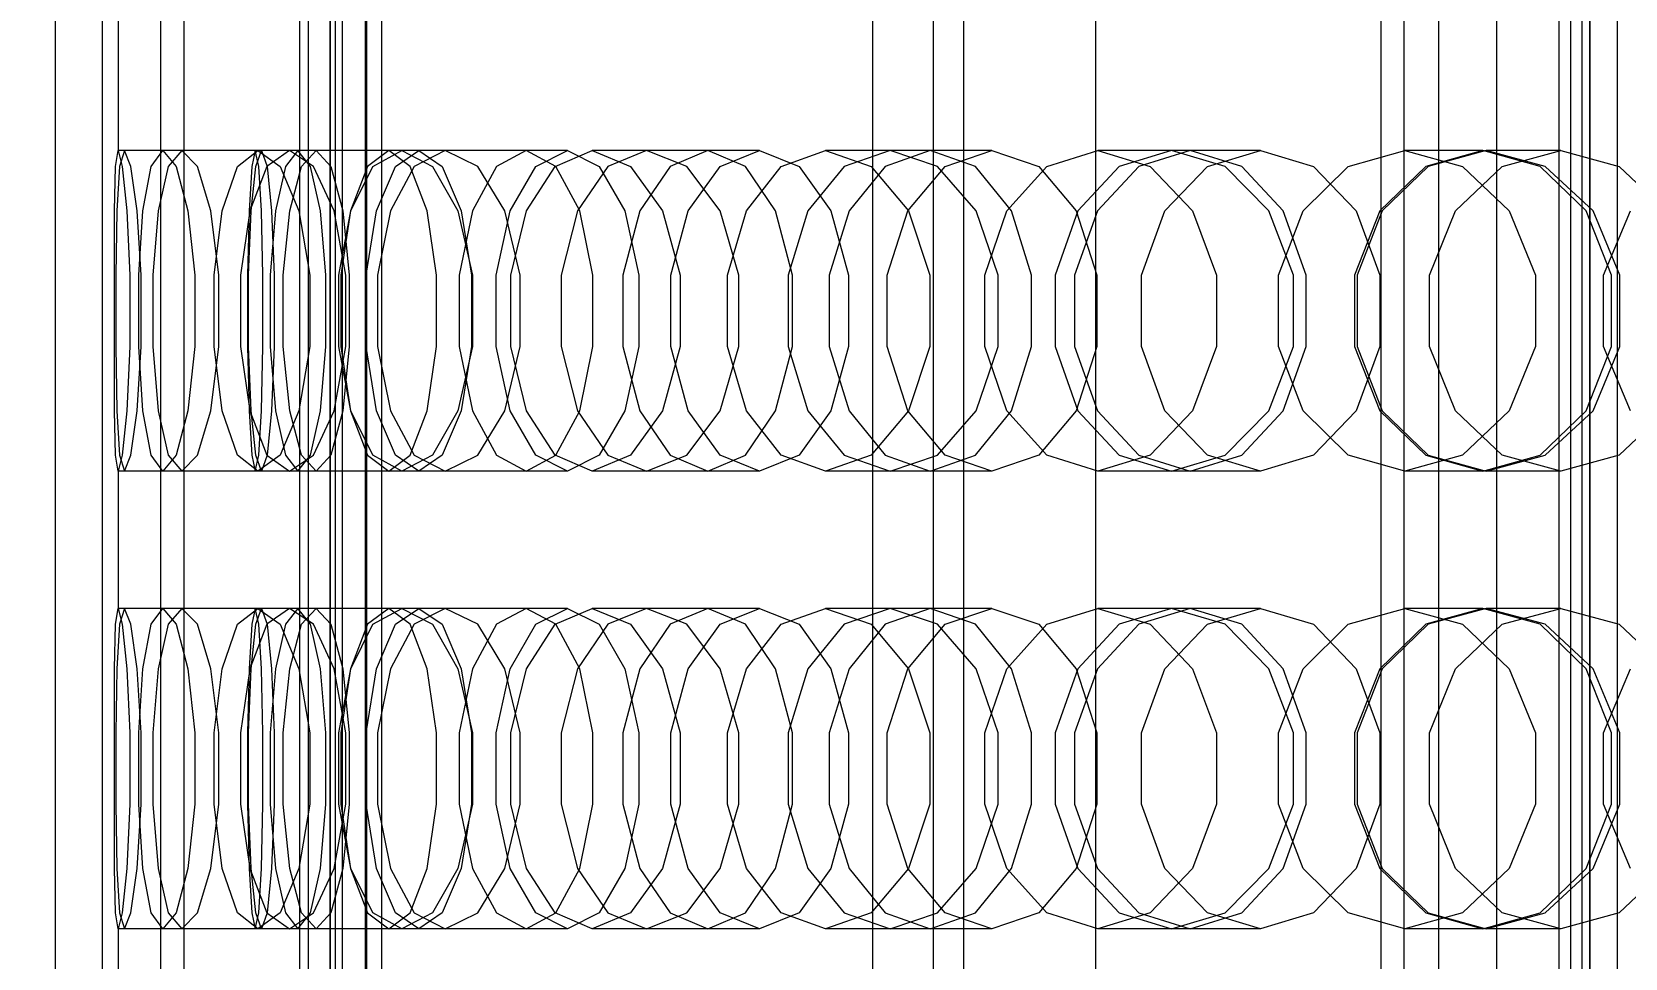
# Model space of a CAD drawing. Header units: millimetres. Extents: x -1970 to 34302, y -65268 to 6837.
# Drawn here: x 25725.1 to 25933.8, y -18034.8 to -17913.4 of the extents above; entities that cross this region are included whole.
import ezdxf

# ---------------------------------------------------------------- set-up
doc = ezdxf.new("R2010")
doc.units = ezdxf.units.MM
for name, color, linetype, lineweight in [('COTAS_P', 1, 'Continuous', 0), ('superior_briquetadora', 7, 'Continuous', 0), ('superior_C05', 7, 'Continuous', 0)]:
    doc.layers.add(name, color=color, linetype=linetype, lineweight=lineweight)
doc.dimstyles.new('R19_100', dxfattribs={"dimtxt": 250, "dimasz": 150, "dimexe": 150, "dimexo": 80, "dimgap": 100, "dimtad": 1, "dimtih": 1, "dimtoh": 1, "dimdsep": 46, "dimcen": 0.09, "dimadec": 0, "dimazin": 0, "dimtfac": 1, "dimtdec": 4, "dimtofl": 0, "dimtmove": 0, "dimatfit": 3, "dimfxl": 1, "dimtolj": 1, "dimtzin": 0, "dimarcsym": 0})

# ---------------------------------------------------------------- blocks, each defined once
blk = doc.blocks.new('*D23')
at = {"layer": 'COTAS_P', "color": 0, "lineweight": -2, "transparency": 16777216}
for p, q in [((25128.19, -17920), (25128.19, -16950)), ((27628.19, -17920), (27628.19, -16950)), ((25278.19, -17100), (27478.19, -17100))]:
    blk.add_line(p, q, dxfattribs=at)
at = {"layer": 'COTAS_P', "color": 0, "transparency": 16777216}
for points in [[(25278.19, -17075), (25278.19, -17125), (25128.19, -17100)], [(27478.19, -17075), (27478.19, -17125), (27628.19, -17100)]]:
    blk.add_solid(points, dxfattribs=at)
at = {"layer": 'Defpoints', "color": 0, "transparency": 16777216}
for p in [(27628.19, -17100), (25128.19, -18000), (27628.19, -18000)]:
    blk.add_point(p, dxfattribs=at)

msp = doc.modelspace()

# ---------------------------------------------------------------- linework, layer by layer
at = {"layer": 'superior_briquetadora'}
for p, q in [((25929.187, -18171), (25929.187, -17789)), ((25925.187, -18170), (25925.187, -17790)), ((25928.187, -18170), (25928.187, -17790)), ((25925.187, -18167), (25925.187, -17793)), ((25929.187, -17793), (25929.187, -18167)), ((25728.187, -17800), (25728.187, -18160)), ((25734.315, -17800), (25734.315, -18160)), ((25741.975, -17800), (25741.975, -18160)), ((25745.04, -17800), (25745.04, -18160)), ((25760.187, -17800), (25760.187, -18160)), ((25761.318, -17800), (25761.318, -18160)), ((25764.187, -18160), (25764.187, -17800)), ((25764.831, -17800), (25764.831, -18160)), ((25765.764, -17800), (25765.764, -18160)), ((25768.829, -18160), (25768.829, -17800)), ((25768.978, -18160), (25768.978, -17800)), ((25770.96, -18160), (25770.96, -17800)), ((25835.29, -18160), (25835.29, -17800)), ((25843.187, -17800), (25843.187, -18160)), ((25847.187, -18160), (25847.187, -17800)), ((25864.466, -17800), (25864.466, -18160)), ((25901.808, -17800), (25901.808, -18160)), ((25904.872, -18160), (25904.872, -17800)), ((25909.371, -17800), (25909.371, -18160)), ((25917.032, -18160), (25917.032, -17800)), ((25925.181, -18160), (25925.181, -17800)), ((25926.674, -17800), (25926.674, -18160)), ((25932.802, -18160), (25932.802, -17800)), ((25736.409, -17911), (25736.409, -17929)), ((25736.068, -17931.08), (25736.409, -17929)), ((25754.387, -17929), (25736.409, -17929)), ((25736.409, -17929), (25736.962, -17931.08)), ((25737.249, -17929), (25736.609, -17931.08)), ((25755.188, -17929), (25737.249, -17929)), ((25738.099, -17931.08), (25737.249, -17929)), ((25740.746, -17931.08), (25742.273, -17929)), ((25759.982, -17929), (25742.273, -17929)), ((25742.273, -17929), (25744.008, -17931.08)), ((25744.777, -17929), (25742.957, -17931.08)), ((25762.371, -17929), (25744.777, -17929)), ((25746.804, -17931.08), (25744.777, -17929)), ((25752.053, -17931.08), (25754.74, -17929)), ((25754.387, -17929), (25753.94, -17931.08)), ((25754.834, -17931.08), (25754.387, -17929)), ((25754.444, -17931.08), (25755.188, -17929)), ((25771.877, -17929), (25754.74, -17929)), ((25754.74, -17929), (25757.628, -17931.08)), ((25755.188, -17929), (25755.933, -17931.08)), ((25758.866, -17929), (25755.896, -17931.08)), ((25759.982, -17929), (25758.351, -17931.08)), ((25775.814, -17929), (25758.866, -17929)), ((25762.035, -17931.08), (25758.866, -17929)), ((25761.613, -17931.08), (25759.982, -17929)), ((25760.448, -17931.08), (25762.371, -17929)), ((25762.371, -17929), (25764.295, -17931.08)), ((25771.877, -17929), (25769.09, -17931.08)), ((25769.796, -17931.08), (25773.597, -17929)), ((25774.664, -17931.08), (25771.877, -17929)), ((25772.744, -17931.08), (25775.814, -17929)), ((25789.869, -17929), (25773.597, -17929)), ((25773.597, -17929), (25777.589, -17931.08)), ((25779.274, -17929), (25775.205, -17931.08)), ((25775.814, -17929), (25778.883, -17931.08)), ((25795.285, -17929), (25779.274, -17929)), ((25783.532, -17931.08), (25779.274, -17929)), ((25789.869, -17929), (25785.973, -17931.08)), ((25793.764, -17931.08), (25789.869, -17929)), ((25791.122, -17931.08), (25795.285, -17929)), ((25793.672, -17931.08), (25798.521, -17929)), ((25795.285, -17929), (25799.448, -17931.08)), ((25813.649, -17929), (25798.521, -17929)), ((25798.521, -17929), (25803.548, -17931.08)), ((25805.652, -17929), (25800.553, -17931.08)), ((25820.453, -17929), (25805.652, -17929)), ((25810.925, -17931.08), (25805.652, -17929)), ((25813.649, -17929), (25808.711, -17931.08)), ((25818.586, -17931.08), (25813.649, -17929)), ((25815.267, -17931.08), (25820.453, -17929)), ((25820.453, -17929), (25825.638, -17931.08)), ((25823.271, -17931.08), (25829.085, -17929)), ((25842.811, -17929), (25829.085, -17929)), ((25829.085, -17929), (25835.061, -17931.08)), ((25837.548, -17929), (25831.507, -17931.08)), ((25842.811, -17929), (25836.916, -17931.08)), ((25850.886, -17929), (25837.548, -17929)), ((25843.746, -17931.08), (25837.548, -17929)), ((25848.706, -17931.08), (25842.811, -17929)), ((25844.767, -17931.08), (25850.886, -17929)), ((25850.886, -17929), (25857.005, -17931.08)), ((25858.087, -17931.08), (25864.768, -17929)), ((25876.856, -17929), (25864.768, -17929)), ((25864.768, -17929), (25871.591, -17931.08)), ((25874.418, -17929), (25867.538, -17931.08)), ((25876.856, -17929), (25870.104, -17931.08)), ((25886.063, -17929), (25874.418, -17929)), ((25881.435, -17931.08), (25874.418, -17929)), ((25883.607, -17931.08), (25876.856, -17929)), ((25879.115, -17931.08), (25886.063, -17929)), ((25886.063, -17929), (25893.011, -17931.08)), ((25897.524, -17931.08), (25904.957, -17929)), ((25915.201, -17929), (25904.957, -17929)), ((25904.957, -17929), (25912.51, -17931.08)), ((25915.201, -17929), (25907.709, -17931.08)), ((25915.63, -17929), (25908.028, -17931.08)), ((25922.693, -17931.08), (25915.201, -17929)), ((25925.384, -17929), (25915.63, -17929)), ((25923.345, -17931.08), (25915.63, -17929)), ((25917.726, -17931.08), (25925.384, -17929)), ((25925.384, -17929), (25933.041, -17931.08)), ((25735.947, -17936.906), (25736.068, -17931.08)), ((25736.609, -17931.08), (25736.249, -17936.906)), ((25736.962, -17931.08), (25737.558, -17936.906)), ((25738.933, -17936.906), (25738.099, -17931.08)), ((25739.672, -17936.906), (25740.746, -17931.08)), ((25742.957, -17931.08), (25741.647, -17936.906)), ((25744.008, -17931.08), (25745.55, -17936.906)), ((25748.579, -17936.906), (25746.804, -17931.08)), ((25750.045, -17936.906), (25752.053, -17931.08)), ((25753.94, -17931.08), (25753.582, -17936.907)), ((25755.896, -17931.08), (25753.658, -17936.906)), ((25753.847, -17936.907), (25754.444, -17931.08)), ((25755.193, -17936.907), (25754.834, -17931.08)), ((25755.933, -17931.08), (25756.53, -17936.907)), ((25758.351, -17931.08), (25757.043, -17936.907)), ((25757.628, -17931.08), (25760.09, -17936.906)), ((25758.905, -17936.907), (25760.448, -17931.08)), ((25762.921, -17936.907), (25761.613, -17931.08)), ((25764.721, -17936.906), (25762.035, -17931.08)), ((25764.295, -17931.08), (25765.838, -17936.907)), ((25769.09, -17931.08), (25766.855, -17936.907)), ((25766.888, -17936.906), (25769.796, -17931.08)), ((25770.282, -17936.907), (25772.744, -17931.08)), ((25775.205, -17931.08), (25772.078, -17936.906)), ((25776.9, -17936.907), (25774.664, -17931.08)), ((25777.589, -17931.08), (25780.927, -17936.906)), ((25778.883, -17931.08), (25781.345, -17936.907)), ((25785.973, -17931.08), (25782.849, -17936.907)), ((25787.081, -17936.906), (25783.532, -17931.08)), ((25787.784, -17936.907), (25791.122, -17931.08)), ((25789.913, -17936.906), (25793.672, -17931.08)), ((25796.888, -17936.907), (25793.764, -17931.08)), ((25800.553, -17931.08), (25796.591, -17936.906)), ((25799.448, -17931.08), (25802.787, -17936.907)), ((25803.548, -17931.08), (25807.707, -17936.906)), ((25808.711, -17931.08), (25804.752, -17936.907)), ((25815.278, -17936.906), (25810.925, -17931.08)), ((25811.109, -17936.907), (25815.267, -17931.08)), ((25822.546, -17936.907), (25818.586, -17931.08)), ((25818.726, -17936.906), (25823.271, -17931.08)), ((25825.638, -17931.08), (25829.796, -17936.907)), ((25831.507, -17931.08), (25826.777, -17936.906)), ((25836.916, -17931.08), (25832.189, -17936.907)), ((25835.061, -17931.08), (25839.969, -17936.906)), ((25839.86, -17936.907), (25844.767, -17931.08)), ((25848.829, -17936.906), (25843.746, -17931.08)), ((25853.433, -17936.907), (25848.706, -17931.08)), ((25852.833, -17936.906), (25858.087, -17931.08)), ((25857.005, -17931.08), (25861.912, -17936.907)), ((25867.538, -17931.08), (25862.121, -17936.906)), ((25870.104, -17931.08), (25864.69, -17936.907)), ((25871.591, -17931.08), (25877.164, -17936.906)), ((25873.544, -17936.907), (25879.115, -17931.08)), ((25887.16, -17936.906), (25881.435, -17931.08)), ((25889.021, -17936.907), (25883.607, -17931.08)), ((25891.653, -17936.906), (25897.524, -17931.08)), ((25893.011, -17931.08), (25898.583, -17936.907)), ((25907.709, -17931.08), (25901.7, -17936.907)), ((25908.028, -17931.08), (25902.017, -17936.906)), ((25911.585, -17936.907), (25917.726, -17931.08)), ((25912.51, -17931.08), (25918.653, -17936.906)), ((25928.701, -17936.907), (25922.693, -17931.08)), ((25929.615, -17936.906), (25923.345, -17931.08)), ((25933.041, -17931.08), (25939.183, -17936.907)), ((25735.938, -17945.326), (25735.947, -17936.906)), ((25736.249, -17936.906), (25736.108, -17945.326)), ((25737.558, -17936.906), (25737.948, -17945.326)), ((25739.455, -17945.326), (25738.933, -17936.906)), ((25739.134, -17945.326), (25739.672, -17936.906)), ((25741.647, -17936.906), (25740.978, -17945.326)), ((25745.55, -17936.906), (25746.464, -17945.326)), ((25749.622, -17945.326), (25748.579, -17936.906)), ((25748.986, -17945.326), (25750.045, -17936.906)), ((25753.658, -17936.906), (25752.472, -17945.326)), ((25753.582, -17936.907), (25753.383, -17945.327)), ((25753.515, -17945.327), (25753.847, -17936.907)), ((25755.392, -17945.327), (25755.193, -17936.907)), ((25757.043, -17936.907), (25756.317, -17945.327)), ((25756.53, -17936.907), (25756.861, -17945.327)), ((25758.049, -17945.327), (25758.905, -17936.907)), ((25760.09, -17936.906), (25761.512, -17945.326)), ((25763.647, -17945.327), (25762.921, -17936.907)), ((25766.267, -17945.326), (25764.721, -17936.906)), ((25765.327, -17945.326), (25766.888, -17936.906)), ((25766.855, -17936.907), (25765.614, -17945.327)), ((25765.838, -17936.907), (25766.694, -17945.327)), ((25768.916, -17945.327), (25770.282, -17936.907)), ((25772.078, -17936.906), (25770.395, -17945.326)), ((25778.14, -17945.327), (25776.9, -17936.907)), ((25780.927, -17936.906), (25782.834, -17945.326)), ((25782.849, -17936.907), (25781.115, -17945.327)), ((25781.345, -17936.907), (25782.711, -17945.327)), ((25785.931, -17945.327), (25787.784, -17936.907)), ((25789.104, -17945.326), (25787.081, -17936.906)), ((25787.876, -17945.326), (25789.913, -17936.906)), ((25796.591, -17936.906), (25794.44, -17945.326)), ((25798.622, -17945.327), (25796.888, -17936.907)), ((25804.752, -17936.907), (25802.554, -17945.327)), ((25802.787, -17936.907), (25804.64, -17945.327)), ((25807.707, -17936.906), (25810.064, -17945.326)), ((25808.801, -17945.327), (25811.109, -17936.907)), ((25817.743, -17945.326), (25815.278, -17936.906)), ((25816.248, -17945.326), (25818.726, -17936.906)), ((25824.743, -17945.327), (25822.546, -17936.907)), ((25826.777, -17936.906), (25824.196, -17945.326)), ((25832.189, -17936.907), (25829.565, -17945.327)), ((25829.796, -17936.907), (25832.104, -17945.327)), ((25837.136, -17945.327), (25839.86, -17936.907)), ((25839.969, -17936.906), (25842.738, -17945.326)), ((25851.694, -17945.326), (25848.829, -17936.906)), ((25849.957, -17945.326), (25852.833, -17936.906)), ((25856.056, -17945.327), (25853.433, -17936.907)), ((25862.121, -17936.906), (25859.152, -17945.326)), ((25864.69, -17936.907), (25861.686, -17945.327)), ((25861.912, -17936.907), (25864.635, -17945.327)), ((25870.452, -17945.327), (25873.544, -17936.907)), ((25877.164, -17936.906), (25880.296, -17945.326)), ((25890.375, -17945.326), (25887.16, -17936.906)), ((25888.427, -17945.326), (25891.653, -17936.906)), ((25892.025, -17945.327), (25889.021, -17936.907)), ((25901.7, -17936.907), (25898.366, -17945.327)), ((25898.583, -17936.907), (25901.675, -17945.327)), ((25902.017, -17936.906), (25898.713, -17945.326)), ((25908.177, -17945.327), (25911.585, -17936.907)), ((25918.653, -17936.906), (25922.096, -17945.326)), ((25932.036, -17945.327), (25928.701, -17936.907)), ((25933.126, -17945.326), (25929.615, -17936.906)), ((25930.999, -17945.326), (25934.519, -17936.906)), ((25735.938, -17954.674), (25735.938, -17945.326)), ((25736.108, -17945.326), (25736.108, -17954.674)), ((25737.948, -17945.326), (25737.948, -17954.674)), ((25739.134, -17954.674), (25739.134, -17945.326)), ((25739.455, -17954.674), (25739.455, -17945.326)), ((25740.978, -17945.326), (25740.978, -17954.674)), ((25746.464, -17945.326), (25746.464, -17954.674)), ((25748.986, -17954.674), (25748.986, -17945.326)), ((25749.622, -17954.674), (25749.622, -17945.326)), ((25752.472, -17945.326), (25752.472, -17954.674)), ((25753.383, -17945.327), (25753.383, -17954.673)), ((25753.515, -17954.673), (25753.515, -17945.327)), ((25755.392, -17954.673), (25755.392, -17945.327)), ((25756.317, -17945.327), (25756.317, -17954.673)), ((25756.861, -17945.327), (25756.861, -17954.673)), ((25758.049, -17954.673), (25758.049, -17945.327)), ((25761.512, -17945.326), (25761.512, -17954.674)), ((25763.647, -17954.673), (25763.647, -17945.327)), ((25765.327, -17954.674), (25765.327, -17945.326)), ((25765.614, -17945.327), (25765.614, -17954.673)), ((25766.267, -17954.674), (25766.267, -17945.326)), ((25766.694, -17945.327), (25766.694, -17954.673)), ((25768.916, -17954.673), (25768.916, -17945.327)), ((25770.395, -17945.326), (25770.395, -17954.674)), ((25778.14, -17954.673), (25778.14, -17945.327)), ((25781.115, -17945.327), (25781.115, -17954.673)), ((25782.711, -17945.327), (25782.711, -17954.673)), ((25782.834, -17945.326), (25782.834, -17954.674)), ((25785.931, -17954.673), (25785.931, -17945.327)), ((25787.876, -17954.674), (25787.876, -17945.326)), ((25789.104, -17954.674), (25789.104, -17945.326)), ((25794.44, -17945.326), (25794.44, -17954.674)), ((25798.622, -17954.673), (25798.622, -17945.327)), ((25802.554, -17945.327), (25802.554, -17954.673)), ((25804.64, -17945.327), (25804.64, -17954.673)), ((25808.801, -17954.673), (25808.801, -17945.327)), ((25810.064, -17945.326), (25810.064, -17954.674)), ((25816.248, -17954.674), (25816.248, -17945.326)), ((25817.743, -17954.674), (25817.743, -17945.326)), ((25824.196, -17945.326), (25824.196, -17954.674)), ((25824.743, -17954.673), (25824.743, -17945.327)), ((25829.565, -17945.327), (25829.565, -17954.673)), ((25832.104, -17945.327), (25832.104, -17954.673)), ((25837.136, -17954.673), (25837.136, -17945.327)), ((25842.738, -17945.326), (25842.738, -17954.674)), ((25849.957, -17954.674), (25849.957, -17945.326)), ((25851.694, -17954.674), (25851.694, -17945.326)), ((25856.056, -17954.673), (25856.056, -17945.327)), ((25859.152, -17945.326), (25859.152, -17954.674)), ((25861.686, -17945.327), (25861.686, -17954.673)), ((25864.635, -17945.327), (25864.635, -17954.673)), ((25870.452, -17954.673), (25870.452, -17945.327)), ((25880.296, -17945.326), (25880.296, -17954.674)), ((25888.427, -17954.674), (25888.427, -17945.326)), ((25890.375, -17954.674), (25890.375, -17945.326)), ((25892.025, -17954.673), (25892.025, -17945.327)), ((25898.366, -17945.327), (25898.366, -17954.673)), ((25898.713, -17945.326), (25898.713, -17954.674)), ((25901.675, -17945.327), (25901.675, -17954.673)), ((25908.177, -17954.673), (25908.177, -17945.327)), ((25922.096, -17945.326), (25922.096, -17954.674)), ((25930.999, -17954.674), (25930.999, -17945.326)), ((25932.036, -17954.673), (25932.036, -17945.327)), ((25933.126, -17954.674), (25933.126, -17945.326)), ((25735.947, -17963.094), (25735.938, -17954.674)), ((25736.108, -17954.674), (25736.249, -17963.094)), ((25737.948, -17954.674), (25737.558, -17963.094)), ((25738.933, -17963.094), (25739.455, -17954.674)), ((25739.672, -17963.094), (25739.134, -17954.674)), ((25740.978, -17954.674), (25741.647, -17963.094)), ((25746.464, -17954.674), (25745.55, -17963.094)), ((25748.579, -17963.094), (25749.622, -17954.674)), ((25750.045, -17963.094), (25748.986, -17954.674)), ((25752.472, -17954.674), (25753.658, -17963.094)), ((25753.383, -17954.673), (25753.582, -17963.093)), ((25753.847, -17963.093), (25753.515, -17954.673)), ((25755.193, -17963.093), (25755.392, -17954.673)), ((25756.317, -17954.673), (25757.043, -17963.093)), ((25756.861, -17954.673), (25756.53, -17963.093)), ((25758.905, -17963.093), (25758.049, -17954.673)), ((25761.512, -17954.674), (25760.09, -17963.094)), ((25762.921, -17963.093), (25763.647, -17954.673)), ((25764.721, -17963.094), (25766.267, -17954.674)), ((25766.888, -17963.094), (25765.327, -17954.674)), ((25765.614, -17954.673), (25766.855, -17963.093)), ((25766.694, -17954.673), (25765.838, -17963.093)), ((25770.282, -17963.093), (25768.916, -17954.673)), ((25770.395, -17954.674), (25772.078, -17963.094)), ((25776.9, -17963.093), (25778.14, -17954.673)), ((25782.834, -17954.674), (25780.927, -17963.094)), ((25781.115, -17954.673), (25782.849, -17963.093)), ((25782.711, -17954.673), (25781.345, -17963.093)), ((25787.784, -17963.093), (25785.931, -17954.673)), ((25787.081, -17963.094), (25789.104, -17954.674)), ((25789.913, -17963.094), (25787.876, -17954.674)), ((25794.44, -17954.674), (25796.591, -17963.094)), ((25796.888, -17963.093), (25798.622, -17954.673)), ((25802.554, -17954.673), (25804.752, -17963.093)), ((25804.64, -17954.673), (25802.787, -17963.093)), ((25810.064, -17954.674), (25807.707, -17963.094)), ((25811.109, -17963.093), (25808.801, -17954.673)), ((25815.278, -17963.094), (25817.743, -17954.674)), ((25818.726, -17963.094), (25816.248, -17954.674)), ((25822.546, -17963.093), (25824.743, -17954.673)), ((25824.196, -17954.674), (25826.777, -17963.094)), ((25829.565, -17954.673), (25832.189, -17963.093)), ((25832.104, -17954.673), (25829.796, -17963.093)), ((25839.86, -17963.093), (25837.136, -17954.673)), ((25842.738, -17954.674), (25839.969, -17963.094)), ((25848.829, -17963.094), (25851.694, -17954.674)), ((25852.833, -17963.094), (25849.957, -17954.674)), ((25853.433, -17963.093), (25856.056, -17954.673)), ((25859.152, -17954.674), (25862.121, -17963.094)), ((25861.686, -17954.673), (25864.69, -17963.093)), ((25864.635, -17954.673), (25861.912, -17963.093)), ((25873.544, -17963.093), (25870.452, -17954.673)), ((25880.296, -17954.674), (25877.164, -17963.094)), ((25887.16, -17963.094), (25890.375, -17954.674)), ((25891.653, -17963.094), (25888.427, -17954.674)), ((25889.021, -17963.093), (25892.025, -17954.673)), ((25898.366, -17954.673), (25901.7, -17963.093)), ((25901.675, -17954.673), (25898.583, -17963.093)), ((25898.713, -17954.674), (25902.017, -17963.094)), ((25911.585, -17963.093), (25908.177, -17954.673)), ((25922.096, -17954.674), (25918.653, -17963.094)), ((25928.701, -17963.093), (25932.036, -17954.673)), ((25929.615, -17963.094), (25933.126, -17954.674)), ((25934.519, -17963.094), (25930.999, -17954.674)), ((25736.068, -17968.92), (25735.947, -17963.094)), ((25736.249, -17963.094), (25736.609, -17968.92)), ((25737.558, -17963.094), (25736.962, -17968.92)), ((25738.099, -17968.92), (25738.933, -17963.094)), ((25740.746, -17968.92), (25739.672, -17963.094)), ((25741.647, -17963.094), (25742.957, -17968.92)), ((25745.55, -17963.094), (25744.008, -17968.92)), ((25746.804, -17968.92), (25748.579, -17963.094)), ((25752.053, -17968.92), (25750.045, -17963.094)), ((25753.582, -17963.093), (25753.94, -17968.92)), ((25753.658, -17963.094), (25755.896, -17968.92)), ((25754.444, -17968.92), (25753.847, -17963.093)), ((25754.834, -17968.92), (25755.193, -17963.093)), ((25756.53, -17963.093), (25755.933, -17968.92)), ((25757.043, -17963.093), (25758.351, -17968.92)), ((25760.09, -17963.094), (25757.628, -17968.92)), ((25760.448, -17968.92), (25758.905, -17963.093)), ((25761.613, -17968.92), (25762.921, -17963.093)), ((25762.035, -17968.92), (25764.721, -17963.094)), ((25765.838, -17963.093), (25764.295, -17968.92)), ((25766.855, -17963.093), (25769.09, -17968.92)), ((25769.796, -17968.92), (25766.888, -17963.094)), ((25772.744, -17968.92), (25770.282, -17963.093)), ((25772.078, -17963.094), (25775.205, -17968.92)), ((25774.664, -17968.92), (25776.9, -17963.093)), ((25780.927, -17963.094), (25777.589, -17968.92)), ((25781.345, -17963.093), (25778.883, -17968.92)), ((25782.849, -17963.093), (25785.973, -17968.92)), ((25783.532, -17968.92), (25787.081, -17963.094)), ((25791.122, -17968.92), (25787.784, -17963.093)), ((25793.672, -17968.92), (25789.913, -17963.094)), ((25793.764, -17968.92), (25796.888, -17963.093)), ((25796.591, -17963.094), (25800.553, -17968.92)), ((25802.787, -17963.093), (25799.448, -17968.92)), ((25807.707, -17963.094), (25803.548, -17968.92)), ((25804.752, -17963.093), (25808.711, -17968.92)), ((25810.925, -17968.92), (25815.278, -17963.094)), ((25815.267, -17968.92), (25811.109, -17963.093)), ((25818.586, -17968.92), (25822.546, -17963.093)), ((25823.271, -17968.92), (25818.726, -17963.094)), ((25829.796, -17963.093), (25825.638, -17968.92)), ((25826.777, -17963.094), (25831.507, -17968.92)), ((25832.189, -17963.093), (25836.916, -17968.92)), ((25839.969, -17963.094), (25835.061, -17968.92)), ((25844.767, -17968.92), (25839.86, -17963.093)), ((25843.746, -17968.92), (25848.829, -17963.094)), ((25848.706, -17968.92), (25853.433, -17963.093)), ((25858.087, -17968.92), (25852.833, -17963.094)), ((25861.912, -17963.093), (25857.005, -17968.92)), ((25862.121, -17963.094), (25867.538, -17968.92)), ((25864.69, -17963.093), (25870.104, -17968.92)), ((25877.164, -17963.094), (25871.59, -17968.92)), ((25879.115, -17968.92), (25873.544, -17963.093)), ((25881.435, -17968.92), (25887.16, -17963.094)), ((25883.607, -17968.92), (25889.021, -17963.093)), ((25897.524, -17968.92), (25891.653, -17963.094)), ((25898.583, -17963.093), (25893.011, -17968.92)), ((25901.7, -17963.093), (25907.709, -17968.92)), ((25902.017, -17963.094), (25908.029, -17968.92)), ((25917.726, -17968.92), (25911.585, -17963.093)), ((25918.653, -17963.094), (25912.51, -17968.92)), ((25922.693, -17968.92), (25928.701, -17963.093)), ((25923.345, -17968.92), (25929.615, -17963.094)), ((25939.183, -17963.093), (25933.041, -17968.92)), ((25736.409, -17971), (25736.068, -17968.92)), ((25736.962, -17968.92), (25736.409, -17971)), ((25736.609, -17968.92), (25737.249, -17971)), ((25737.249, -17971), (25738.099, -17968.92)), ((25742.273, -17971), (25740.746, -17968.92)), ((25744.008, -17968.92), (25742.273, -17971)), ((25742.957, -17968.92), (25744.777, -17971)), ((25744.777, -17971), (25746.804, -17968.92)), ((25754.74, -17971), (25752.053, -17968.92)), ((25753.94, -17968.92), (25754.387, -17971)), ((25754.387, -17971), (25754.834, -17968.92)), ((25755.188, -17971), (25754.444, -17968.92)), ((25757.628, -17968.92), (25754.74, -17971)), ((25755.933, -17968.92), (25755.188, -17971)), ((25755.896, -17968.92), (25758.866, -17971)), ((25758.351, -17968.92), (25759.982, -17971)), ((25758.866, -17971), (25762.035, -17968.92)), ((25759.982, -17971), (25761.613, -17968.92)), ((25762.371, -17971), (25760.448, -17968.92)), ((25764.295, -17968.92), (25762.371, -17971)), ((25769.09, -17968.92), (25771.877, -17971)), ((25773.597, -17971), (25769.796, -17968.92)), ((25771.877, -17971), (25774.664, -17968.92)), ((25775.814, -17971), (25772.744, -17968.92)), ((25777.589, -17968.92), (25773.597, -17971)), ((25775.205, -17968.92), (25779.274, -17971)), ((25778.883, -17968.92), (25775.814, -17971)), ((25779.274, -17971), (25783.532, -17968.92)), ((25785.973, -17968.92), (25789.869, -17971)), ((25789.869, -17971), (25793.764, -17968.92)), ((25795.285, -17971), (25791.122, -17968.92)), ((25798.521, -17971), (25793.672, -17968.92)), ((25799.448, -17968.92), (25795.285, -17971)), ((25803.548, -17968.92), (25798.521, -17971)), ((25800.553, -17968.92), (25805.652, -17971)), ((25805.652, -17971), (25810.925, -17968.92)), ((25808.711, -17968.92), (25813.649, -17971)), ((25813.649, -17971), (25818.586, -17968.92)), ((25820.453, -17971), (25815.267, -17968.92)), ((25825.638, -17968.92), (25820.453, -17971)), ((25829.085, -17971), (25823.271, -17968.92)), ((25835.061, -17968.92), (25829.085, -17971)), ((25831.507, -17968.92), (25837.548, -17971)), ((25836.916, -17968.92), (25842.811, -17971)), ((25837.548, -17971), (25843.746, -17968.92)), ((25842.811, -17971), (25848.706, -17968.92)), ((25850.886, -17971), (25844.767, -17968.92)), ((25857.005, -17968.92), (25850.886, -17971)), ((25864.768, -17971), (25858.087, -17968.92)), ((25871.59, -17968.92), (25864.768, -17971)), ((25867.538, -17968.92), (25874.418, -17971)), ((25870.104, -17968.92), (25876.856, -17971)), ((25874.418, -17971), (25881.435, -17968.92)), ((25876.856, -17971), (25883.607, -17968.92)), ((25886.063, -17971), (25879.115, -17968.92)), ((25893.011, -17968.92), (25886.063, -17971)), ((25904.957, -17971), (25897.524, -17968.92)), ((25912.51, -17968.92), (25904.957, -17971)), ((25907.709, -17968.92), (25915.201, -17971)), ((25908.029, -17968.92), (25915.63, -17971)), ((25915.201, -17971), (25922.693, -17968.92)), ((25915.63, -17971), (25923.345, -17968.92)), ((25925.384, -17971), (25917.726, -17968.92)), ((25933.041, -17968.92), (25925.384, -17971)), ((25754.387, -17971), (25736.409, -17971)), ((25736.409, -17971), (25736.409, -17989)), ((25755.188, -17971), (25737.249, -17971)), ((25759.982, -17971), (25742.273, -17971)), ((25762.371, -17971), (25744.777, -17971)), ((25771.877, -17971), (25754.74, -17971)), ((25775.814, -17971), (25758.866, -17971)), ((25789.869, -17971), (25773.597, -17971)), ((25795.285, -17971), (25779.274, -17971)), ((25813.649, -17971), (25798.521, -17971)), ((25820.453, -17971), (25805.652, -17971)), ((25842.811, -17971), (25829.085, -17971)), ((25850.886, -17971), (25837.548, -17971)), ((25876.856, -17971), (25864.768, -17971)), ((25886.063, -17971), (25874.418, -17971)), ((25915.201, -17971), (25904.957, -17971)), ((25925.384, -17971), (25915.63, -17971)), ((25736.068, -17991.08), (25736.409, -17989)), ((25754.387, -17989), (25736.409, -17989)), ((25736.409, -17989), (25736.962, -17991.08)), ((25737.249, -17989), (25736.609, -17991.08)), ((25755.188, -17989), (25737.249, -17989)), ((25738.099, -17991.08), (25737.249, -17989)), ((25740.746, -17991.08), (25742.273, -17989)), ((25759.982, -17989), (25742.273, -17989)), ((25742.273, -17989), (25744.008, -17991.08)), ((25744.777, -17989), (25742.957, -17991.08)), ((25762.371, -17989), (25744.777, -17989)), ((25746.804, -17991.08), (25744.777, -17989)), ((25752.053, -17991.08), (25754.74, -17989)), ((25754.387, -17989), (25753.94, -17991.08)), ((25754.834, -17991.08), (25754.387, -17989)), ((25754.444, -17991.08), (25755.188, -17989)), ((25771.877, -17989), (25754.74, -17989)), ((25754.74, -17989), (25757.628, -17991.08)), ((25755.188, -17989), (25755.933, -17991.08)), ((25758.866, -17989), (25755.896, -17991.08)), ((25759.982, -17989), (25758.351, -17991.08)), ((25775.814, -17989), (25758.866, -17989)), ((25762.035, -17991.08), (25758.866, -17989)), ((25761.613, -17991.08), (25759.982, -17989)), ((25760.448, -17991.08), (25762.371, -17989)), ((25762.371, -17989), (25764.295, -17991.08)), ((25771.877, -17989), (25769.09, -17991.08)), ((25769.796, -17991.08), (25773.597, -17989)), ((25774.664, -17991.08), (25771.877, -17989)), ((25772.744, -17991.08), (25775.814, -17989)), ((25789.869, -17989), (25773.597, -17989)), ((25773.597, -17989), (25777.589, -17991.08)), ((25779.274, -17989), (25775.205, -17991.08)), ((25775.814, -17989), (25778.883, -17991.08)), ((25795.285, -17989), (25779.274, -17989)), ((25783.532, -17991.08), (25779.274, -17989)), ((25789.869, -17989), (25785.973, -17991.08)), ((25793.764, -17991.08), (25789.869, -17989)), ((25791.122, -17991.08), (25795.285, -17989)), ((25793.672, -17991.08), (25798.521, -17989)), ((25795.285, -17989), (25799.448, -17991.08)), ((25813.649, -17989), (25798.521, -17989)), ((25798.521, -17989), (25803.548, -17991.08)), ((25805.652, -17989), (25800.553, -17991.08)), ((25820.453, -17989), (25805.652, -17989)), ((25810.925, -17991.08), (25805.652, -17989)), ((25813.649, -17989), (25808.711, -17991.08)), ((25818.586, -17991.08), (25813.649, -17989)), ((25815.267, -17991.08), (25820.453, -17989)), ((25820.453, -17989), (25825.638, -17991.08)), ((25823.271, -17991.08), (25829.085, -17989)), ((25842.811, -17989), (25829.085, -17989)), ((25829.085, -17989), (25835.061, -17991.08)), ((25837.548, -17989), (25831.507, -17991.08)), ((25842.811, -17989), (25836.916, -17991.08)), ((25850.886, -17989), (25837.548, -17989)), ((25843.746, -17991.08), (25837.548, -17989)), ((25848.706, -17991.08), (25842.811, -17989)), ((25844.767, -17991.08), (25850.886, -17989)), ((25850.886, -17989), (25857.005, -17991.08)), ((25858.087, -17991.08), (25864.768, -17989)), ((25876.856, -17989), (25864.768, -17989)), ((25864.768, -17989), (25871.591, -17991.08)), ((25874.418, -17989), (25867.538, -17991.08)), ((25876.856, -17989), (25870.104, -17991.08)), ((25886.063, -17989), (25874.418, -17989)), ((25881.435, -17991.08), (25874.418, -17989)), ((25883.607, -17991.08), (25876.856, -17989)), ((25879.115, -17991.08), (25886.063, -17989)), ((25886.063, -17989), (25893.011, -17991.08)), ((25897.524, -17991.08), (25904.957, -17989)), ((25915.201, -17989), (25904.957, -17989)), ((25904.957, -17989), (25912.51, -17991.08)), ((25915.201, -17989), (25907.709, -17991.08)), ((25915.63, -17989), (25908.028, -17991.08)), ((25922.693, -17991.08), (25915.201, -17989)), ((25925.384, -17989), (25915.63, -17989)), ((25923.345, -17991.08), (25915.63, -17989)), ((25917.726, -17991.08), (25925.384, -17989)), ((25925.384, -17989), (25933.041, -17991.08)), ((25735.947, -17996.906), (25736.068, -17991.08)), ((25736.609, -17991.08), (25736.249, -17996.906)), ((25736.962, -17991.08), (25737.558, -17996.906)), ((25738.933, -17996.906), (25738.099, -17991.08)), ((25739.672, -17996.906), (25740.746, -17991.08)), ((25742.957, -17991.08), (25741.647, -17996.906)), ((25744.008, -17991.08), (25745.55, -17996.906)), ((25748.579, -17996.906), (25746.804, -17991.08)), ((25750.045, -17996.906), (25752.053, -17991.08)), ((25753.94, -17991.08), (25753.582, -17996.907)), ((25755.896, -17991.08), (25753.658, -17996.906)), ((25753.847, -17996.907), (25754.444, -17991.08)), ((25755.193, -17996.907), (25754.834, -17991.08)), ((25755.933, -17991.08), (25756.53, -17996.907)), ((25758.351, -17991.08), (25757.043, -17996.907)), ((25757.628, -17991.08), (25760.09, -17996.906)), ((25758.905, -17996.907), (25760.448, -17991.08)), ((25762.921, -17996.907), (25761.613, -17991.08)), ((25764.721, -17996.906), (25762.035, -17991.08)), ((25764.295, -17991.08), (25765.838, -17996.907)), ((25769.09, -17991.08), (25766.855, -17996.907)), ((25766.888, -17996.906), (25769.796, -17991.08)), ((25770.282, -17996.907), (25772.744, -17991.08)), ((25775.205, -17991.08), (25772.078, -17996.906)), ((25776.9, -17996.907), (25774.664, -17991.08)), ((25777.589, -17991.08), (25780.927, -17996.906)), ((25778.883, -17991.08), (25781.345, -17996.907)), ((25785.973, -17991.08), (25782.849, -17996.907)), ((25787.081, -17996.906), (25783.532, -17991.08)), ((25787.784, -17996.907), (25791.122, -17991.08)), ((25789.913, -17996.906), (25793.672, -17991.08)), ((25796.888, -17996.907), (25793.764, -17991.08)), ((25800.553, -17991.08), (25796.591, -17996.906)), ((25799.448, -17991.08), (25802.787, -17996.907)), ((25803.548, -17991.08), (25807.707, -17996.906)), ((25808.711, -17991.08), (25804.752, -17996.907)), ((25815.278, -17996.906), (25810.925, -17991.08)), ((25811.109, -17996.907), (25815.267, -17991.08)), ((25822.546, -17996.907), (25818.586, -17991.08)), ((25818.726, -17996.906), (25823.271, -17991.08)), ((25825.638, -17991.08), (25829.796, -17996.907)), ((25831.507, -17991.08), (25826.777, -17996.906)), ((25836.916, -17991.08), (25832.189, -17996.907)), ((25835.061, -17991.08), (25839.969, -17996.906)), ((25839.86, -17996.907), (25844.767, -17991.08)), ((25848.829, -17996.906), (25843.746, -17991.08)), ((25853.433, -17996.907), (25848.706, -17991.08)), ((25852.833, -17996.906), (25858.087, -17991.08)), ((25857.005, -17991.08), (25861.912, -17996.907)), ((25867.538, -17991.08), (25862.121, -17996.906)), ((25870.104, -17991.08), (25864.69, -17996.907)), ((25871.591, -17991.08), (25877.164, -17996.906)), ((25873.544, -17996.907), (25879.115, -17991.08)), ((25887.16, -17996.906), (25881.435, -17991.08)), ((25889.021, -17996.907), (25883.607, -17991.08)), ((25891.653, -17996.906), (25897.524, -17991.08)), ((25893.011, -17991.08), (25898.583, -17996.907)), ((25907.709, -17991.08), (25901.7, -17996.907)), ((25908.028, -17991.08), (25902.017, -17996.906)), ((25911.585, -17996.907), (25917.726, -17991.08)), ((25912.51, -17991.08), (25918.653, -17996.906)), ((25928.701, -17996.907), (25922.693, -17991.08)), ((25929.615, -17996.906), (25923.345, -17991.08)), ((25933.041, -17991.08), (25939.183, -17996.907)), ((25735.938, -18005.326), (25735.947, -17996.906)), ((25736.249, -17996.906), (25736.108, -18005.326)), ((25737.558, -17996.906), (25737.948, -18005.326)), ((25739.455, -18005.326), (25738.933, -17996.906)), ((25739.134, -18005.326), (25739.672, -17996.906)), ((25741.647, -17996.906), (25740.978, -18005.326)), ((25745.55, -17996.906), (25746.464, -18005.326)), ((25749.622, -18005.326), (25748.579, -17996.906)), ((25748.986, -18005.326), (25750.045, -17996.906)), ((25753.658, -17996.906), (25752.472, -18005.326)), ((25753.582, -17996.907), (25753.383, -18005.327)), ((25753.515, -18005.327), (25753.847, -17996.907)), ((25755.392, -18005.327), (25755.193, -17996.907)), ((25757.043, -17996.907), (25756.317, -18005.327)), ((25756.53, -17996.907), (25756.861, -18005.327)), ((25758.049, -18005.327), (25758.905, -17996.907)), ((25760.09, -17996.906), (25761.512, -18005.326)), ((25763.647, -18005.327), (25762.921, -17996.907)), ((25766.267, -18005.326), (25764.721, -17996.906)), ((25765.327, -18005.326), (25766.888, -17996.906)), ((25766.855, -17996.907), (25765.614, -18005.327)), ((25765.838, -17996.907), (25766.694, -18005.327)), ((25768.916, -18005.327), (25770.282, -17996.907)), ((25772.078, -17996.906), (25770.395, -18005.326)), ((25778.14, -18005.327), (25776.9, -17996.907)), ((25780.927, -17996.906), (25782.834, -18005.326)), ((25782.849, -17996.907), (25781.115, -18005.327)), ((25781.345, -17996.907), (25782.711, -18005.327)), ((25785.931, -18005.327), (25787.784, -17996.907)), ((25789.104, -18005.326), (25787.081, -17996.906)), ((25787.876, -18005.326), (25789.913, -17996.906)), ((25796.591, -17996.906), (25794.44, -18005.326)), ((25798.622, -18005.327), (25796.888, -17996.907)), ((25804.752, -17996.907), (25802.554, -18005.327)), ((25802.787, -17996.907), (25804.64, -18005.327)), ((25807.707, -17996.906), (25810.064, -18005.326)), ((25808.801, -18005.327), (25811.109, -17996.907)), ((25817.743, -18005.326), (25815.278, -17996.906)), ((25816.248, -18005.326), (25818.726, -17996.906)), ((25824.743, -18005.327), (25822.546, -17996.907)), ((25826.777, -17996.906), (25824.196, -18005.326)), ((25832.189, -17996.907), (25829.565, -18005.327)), ((25829.796, -17996.907), (25832.104, -18005.327)), ((25837.136, -18005.327), (25839.86, -17996.907)), ((25839.969, -17996.906), (25842.738, -18005.326)), ((25851.694, -18005.326), (25848.829, -17996.906)), ((25849.957, -18005.326), (25852.833, -17996.906)), ((25856.056, -18005.327), (25853.433, -17996.907)), ((25862.121, -17996.906), (25859.152, -18005.326)), ((25864.69, -17996.907), (25861.686, -18005.327)), ((25861.912, -17996.907), (25864.635, -18005.327)), ((25870.452, -18005.327), (25873.544, -17996.907)), ((25877.164, -17996.906), (25880.296, -18005.326)), ((25890.375, -18005.326), (25887.16, -17996.906)), ((25888.427, -18005.326), (25891.653, -17996.906)), ((25892.025, -18005.327), (25889.021, -17996.907)), ((25901.7, -17996.907), (25898.366, -18005.327)), ((25898.583, -17996.907), (25901.675, -18005.327)), ((25902.017, -17996.906), (25898.713, -18005.326)), ((25908.177, -18005.327), (25911.585, -17996.907)), ((25918.653, -17996.906), (25922.096, -18005.326)), ((25932.036, -18005.327), (25928.701, -17996.907)), ((25933.126, -18005.326), (25929.615, -17996.906)), ((25930.999, -18005.326), (25934.519, -17996.906)), ((25735.938, -18014.674), (25735.938, -18005.326)), ((25736.108, -18005.326), (25736.108, -18014.674)), ((25737.948, -18005.326), (25737.948, -18014.674)), ((25739.134, -18014.674), (25739.134, -18005.326)), ((25739.455, -18014.674), (25739.455, -18005.326)), ((25740.978, -18005.326), (25740.978, -18014.674)), ((25746.464, -18005.326), (25746.464, -18014.674)), ((25748.986, -18014.674), (25748.986, -18005.326)), ((25749.622, -18014.674), (25749.622, -18005.326)), ((25752.472, -18005.326), (25752.472, -18014.674)), ((25753.383, -18005.327), (25753.383, -18014.673)), ((25753.515, -18014.673), (25753.515, -18005.327)), ((25755.392, -18014.673), (25755.392, -18005.327)), ((25756.317, -18005.327), (25756.317, -18014.673)), ((25756.861, -18005.327), (25756.861, -18014.673)), ((25758.049, -18014.673), (25758.049, -18005.327)), ((25761.512, -18005.326), (25761.512, -18014.674)), ((25763.647, -18014.673), (25763.647, -18005.327)), ((25765.327, -18014.674), (25765.327, -18005.326)), ((25765.614, -18005.327), (25765.614, -18014.673)), ((25766.267, -18014.674), (25766.267, -18005.326)), ((25766.694, -18005.327), (25766.694, -18014.673)), ((25768.916, -18014.673), (25768.916, -18005.327)), ((25770.395, -18005.326), (25770.395, -18014.674)), ((25778.14, -18014.673), (25778.14, -18005.327)), ((25781.115, -18005.327), (25781.115, -18014.673)), ((25782.711, -18005.327), (25782.711, -18014.673)), ((25782.834, -18005.326), (25782.834, -18014.674)), ((25785.931, -18014.673), (25785.931, -18005.327)), ((25787.876, -18014.674), (25787.876, -18005.326)), ((25789.104, -18014.674), (25789.104, -18005.326)), ((25794.44, -18005.326), (25794.44, -18014.674)), ((25798.622, -18014.673), (25798.622, -18005.327)), ((25802.554, -18005.327), (25802.554, -18014.673)), ((25804.64, -18005.327), (25804.64, -18014.673)), ((25808.801, -18014.673), (25808.801, -18005.327)), ((25810.064, -18005.326), (25810.064, -18014.674)), ((25816.248, -18014.674), (25816.248, -18005.326)), ((25817.743, -18014.674), (25817.743, -18005.326)), ((25824.196, -18005.326), (25824.196, -18014.674)), ((25824.743, -18014.673), (25824.743, -18005.327)), ((25829.565, -18005.327), (25829.565, -18014.673)), ((25832.104, -18005.327), (25832.104, -18014.673)), ((25837.136, -18014.673), (25837.136, -18005.327)), ((25842.738, -18005.326), (25842.738, -18014.674)), ((25849.957, -18014.674), (25849.957, -18005.326)), ((25851.694, -18014.674), (25851.694, -18005.326)), ((25856.056, -18014.673), (25856.056, -18005.327)), ((25859.152, -18005.326), (25859.152, -18014.674)), ((25861.686, -18005.327), (25861.686, -18014.673)), ((25864.635, -18005.327), (25864.635, -18014.673)), ((25870.452, -18014.673), (25870.452, -18005.327)), ((25880.296, -18005.326), (25880.296, -18014.674)), ((25888.427, -18014.674), (25888.427, -18005.326)), ((25890.375, -18014.674), (25890.375, -18005.326)), ((25892.025, -18014.673), (25892.025, -18005.327)), ((25898.366, -18005.327), (25898.366, -18014.673)), ((25898.713, -18005.326), (25898.713, -18014.674)), ((25901.675, -18005.327), (25901.675, -18014.673)), ((25908.177, -18014.673), (25908.177, -18005.327)), ((25922.096, -18005.326), (25922.096, -18014.674)), ((25930.999, -18014.674), (25930.999, -18005.326)), ((25932.036, -18014.673), (25932.036, -18005.327)), ((25933.126, -18014.674), (25933.126, -18005.326)), ((25735.947, -18023.094), (25735.938, -18014.674)), ((25736.108, -18014.674), (25736.249, -18023.094)), ((25737.948, -18014.674), (25737.558, -18023.094)), ((25738.933, -18023.094), (25739.455, -18014.674)), ((25739.672, -18023.094), (25739.134, -18014.674)), ((25740.978, -18014.674), (25741.647, -18023.094)), ((25746.464, -18014.674), (25745.55, -18023.094)), ((25748.579, -18023.094), (25749.622, -18014.674)), ((25750.045, -18023.094), (25748.986, -18014.674)), ((25752.472, -18014.674), (25753.658, -18023.094)), ((25753.383, -18014.673), (25753.582, -18023.093)), ((25753.847, -18023.093), (25753.515, -18014.673)), ((25755.193, -18023.093), (25755.392, -18014.673)), ((25756.317, -18014.673), (25757.043, -18023.093)), ((25756.861, -18014.673), (25756.53, -18023.093)), ((25758.905, -18023.093), (25758.049, -18014.673)), ((25761.512, -18014.674), (25760.09, -18023.094)), ((25762.921, -18023.093), (25763.647, -18014.673)), ((25764.721, -18023.094), (25766.267, -18014.674)), ((25766.888, -18023.094), (25765.327, -18014.674)), ((25765.614, -18014.673), (25766.855, -18023.093)), ((25766.694, -18014.673), (25765.838, -18023.093)), ((25770.282, -18023.093), (25768.916, -18014.673)), ((25770.395, -18014.674), (25772.078, -18023.094)), ((25776.9, -18023.093), (25778.14, -18014.673)), ((25782.834, -18014.674), (25780.927, -18023.094)), ((25781.115, -18014.673), (25782.849, -18023.093)), ((25782.711, -18014.673), (25781.345, -18023.093)), ((25787.784, -18023.093), (25785.931, -18014.673)), ((25787.081, -18023.094), (25789.104, -18014.674)), ((25789.913, -18023.094), (25787.876, -18014.674)), ((25794.44, -18014.674), (25796.591, -18023.094)), ((25796.888, -18023.093), (25798.622, -18014.673)), ((25802.554, -18014.673), (25804.752, -18023.093)), ((25804.64, -18014.673), (25802.787, -18023.093)), ((25810.064, -18014.674), (25807.707, -18023.094)), ((25811.109, -18023.093), (25808.801, -18014.673)), ((25815.278, -18023.094), (25817.743, -18014.674)), ((25818.726, -18023.094), (25816.248, -18014.674)), ((25822.546, -18023.093), (25824.743, -18014.673)), ((25824.196, -18014.674), (25826.777, -18023.094)), ((25829.565, -18014.673), (25832.189, -18023.093)), ((25832.104, -18014.673), (25829.796, -18023.093)), ((25839.86, -18023.093), (25837.136, -18014.673)), ((25842.738, -18014.674), (25839.969, -18023.094)), ((25848.829, -18023.094), (25851.694, -18014.674)), ((25852.833, -18023.094), (25849.957, -18014.674)), ((25853.433, -18023.093), (25856.056, -18014.673)), ((25859.152, -18014.674), (25862.121, -18023.094)), ((25861.686, -18014.673), (25864.69, -18023.093)), ((25864.635, -18014.673), (25861.912, -18023.093)), ((25873.544, -18023.093), (25870.452, -18014.673)), ((25880.296, -18014.674), (25877.164, -18023.094)), ((25887.16, -18023.094), (25890.375, -18014.674)), ((25891.653, -18023.094), (25888.427, -18014.674)), ((25889.021, -18023.093), (25892.025, -18014.673)), ((25898.366, -18014.673), (25901.7, -18023.093)), ((25901.675, -18014.673), (25898.583, -18023.093)), ((25898.713, -18014.674), (25902.017, -18023.094)), ((25911.585, -18023.093), (25908.177, -18014.673)), ((25922.096, -18014.674), (25918.653, -18023.094)), ((25928.701, -18023.093), (25932.036, -18014.673)), ((25929.615, -18023.094), (25933.126, -18014.674)), ((25934.519, -18023.094), (25930.999, -18014.674)), ((25736.068, -18028.92), (25735.947, -18023.094)), ((25736.249, -18023.094), (25736.609, -18028.92)), ((25737.558, -18023.094), (25736.962, -18028.92)), ((25738.099, -18028.92), (25738.933, -18023.094)), ((25740.746, -18028.92), (25739.672, -18023.094)), ((25741.647, -18023.094), (25742.957, -18028.92)), ((25745.55, -18023.094), (25744.008, -18028.92)), ((25746.804, -18028.92), (25748.579, -18023.094)), ((25752.053, -18028.92), (25750.045, -18023.094)), ((25753.582, -18023.093), (25753.94, -18028.92)), ((25753.658, -18023.094), (25755.896, -18028.92)), ((25754.444, -18028.92), (25753.847, -18023.093)), ((25754.834, -18028.92), (25755.193, -18023.093)), ((25756.53, -18023.093), (25755.933, -18028.92)), ((25757.043, -18023.093), (25758.351, -18028.92)), ((25760.09, -18023.094), (25757.628, -18028.92)), ((25760.448, -18028.92), (25758.905, -18023.093)), ((25761.613, -18028.92), (25762.921, -18023.093)), ((25762.035, -18028.92), (25764.721, -18023.094)), ((25765.838, -18023.093), (25764.295, -18028.92)), ((25766.855, -18023.093), (25769.09, -18028.92)), ((25769.796, -18028.92), (25766.888, -18023.094)), ((25772.744, -18028.92), (25770.282, -18023.093)), ((25772.078, -18023.094), (25775.205, -18028.92)), ((25774.664, -18028.92), (25776.9, -18023.093)), ((25780.927, -18023.094), (25777.589, -18028.92)), ((25781.345, -18023.093), (25778.883, -18028.92)), ((25782.849, -18023.093), (25785.973, -18028.92)), ((25783.532, -18028.92), (25787.081, -18023.094)), ((25791.122, -18028.92), (25787.784, -18023.093)), ((25793.672, -18028.92), (25789.913, -18023.094)), ((25793.764, -18028.92), (25796.888, -18023.093)), ((25796.591, -18023.094), (25800.553, -18028.92)), ((25802.787, -18023.093), (25799.448, -18028.92)), ((25807.707, -18023.094), (25803.548, -18028.92)), ((25804.752, -18023.093), (25808.711, -18028.92)), ((25810.925, -18028.92), (25815.278, -18023.094)), ((25815.267, -18028.92), (25811.109, -18023.093)), ((25818.586, -18028.92), (25822.546, -18023.093)), ((25823.271, -18028.92), (25818.726, -18023.094)), ((25829.796, -18023.093), (25825.638, -18028.92)), ((25826.777, -18023.094), (25831.507, -18028.92)), ((25832.189, -18023.093), (25836.916, -18028.92)), ((25839.969, -18023.094), (25835.061, -18028.92)), ((25844.767, -18028.92), (25839.86, -18023.093)), ((25843.746, -18028.92), (25848.829, -18023.094)), ((25848.706, -18028.92), (25853.433, -18023.093)), ((25858.087, -18028.92), (25852.833, -18023.094)), ((25861.912, -18023.093), (25857.005, -18028.92)), ((25862.121, -18023.094), (25867.538, -18028.92)), ((25864.69, -18023.093), (25870.104, -18028.92)), ((25877.164, -18023.094), (25871.59, -18028.92)), ((25879.115, -18028.92), (25873.544, -18023.093)), ((25881.435, -18028.92), (25887.16, -18023.094)), ((25883.607, -18028.92), (25889.021, -18023.093)), ((25897.524, -18028.92), (25891.653, -18023.094)), ((25898.583, -18023.093), (25893.011, -18028.92)), ((25901.7, -18023.093), (25907.709, -18028.92)), ((25902.017, -18023.094), (25908.029, -18028.92)), ((25917.726, -18028.92), (25911.585, -18023.093)), ((25918.653, -18023.094), (25912.51, -18028.92)), ((25922.693, -18028.92), (25928.701, -18023.093)), ((25923.345, -18028.92), (25929.615, -18023.094)), ((25939.183, -18023.093), (25933.041, -18028.92)), ((25736.409, -18031), (25736.068, -18028.92)), ((25736.962, -18028.92), (25736.409, -18031)), ((25736.609, -18028.92), (25737.249, -18031)), ((25737.249, -18031), (25738.099, -18028.92)), ((25742.273, -18031), (25740.746, -18028.92)), ((25744.008, -18028.92), (25742.273, -18031)), ((25742.957, -18028.92), (25744.777, -18031)), ((25744.777, -18031), (25746.804, -18028.92)), ((25754.74, -18031), (25752.053, -18028.92)), ((25753.94, -18028.92), (25754.387, -18031)), ((25754.387, -18031), (25754.834, -18028.92)), ((25755.188, -18031), (25754.444, -18028.92)), ((25757.628, -18028.92), (25754.74, -18031)), ((25755.933, -18028.92), (25755.188, -18031)), ((25755.896, -18028.92), (25758.866, -18031)), ((25758.351, -18028.92), (25759.982, -18031)), ((25758.866, -18031), (25762.035, -18028.92)), ((25759.982, -18031), (25761.613, -18028.92)), ((25762.371, -18031), (25760.448, -18028.92)), ((25764.295, -18028.92), (25762.371, -18031)), ((25769.09, -18028.92), (25771.877, -18031)), ((25773.597, -18031), (25769.796, -18028.92)), ((25771.877, -18031), (25774.664, -18028.92)), ((25775.814, -18031), (25772.744, -18028.92)), ((25777.589, -18028.92), (25773.597, -18031)), ((25775.205, -18028.92), (25779.274, -18031)), ((25778.883, -18028.92), (25775.814, -18031)), ((25779.274, -18031), (25783.532, -18028.92)), ((25785.973, -18028.92), (25789.869, -18031)), ((25789.869, -18031), (25793.764, -18028.92)), ((25795.285, -18031), (25791.122, -18028.92)), ((25798.521, -18031), (25793.672, -18028.92)), ((25799.448, -18028.92), (25795.285, -18031)), ((25803.548, -18028.92), (25798.521, -18031)), ((25800.553, -18028.92), (25805.652, -18031)), ((25805.652, -18031), (25810.925, -18028.92)), ((25808.711, -18028.92), (25813.649, -18031)), ((25813.649, -18031), (25818.586, -18028.92)), ((25820.453, -18031), (25815.267, -18028.92)), ((25825.638, -18028.92), (25820.453, -18031)), ((25829.085, -18031), (25823.271, -18028.92)), ((25835.061, -18028.92), (25829.085, -18031)), ((25831.507, -18028.92), (25837.548, -18031)), ((25836.916, -18028.92), (25842.811, -18031)), ((25837.548, -18031), (25843.746, -18028.92)), ((25842.811, -18031), (25848.706, -18028.92)), ((25850.886, -18031), (25844.767, -18028.92)), ((25857.005, -18028.92), (25850.886, -18031)), ((25864.768, -18031), (25858.087, -18028.92)), ((25871.59, -18028.92), (25864.768, -18031)), ((25867.538, -18028.92), (25874.418, -18031)), ((25870.104, -18028.92), (25876.856, -18031)), ((25874.418, -18031), (25881.435, -18028.92)), ((25876.856, -18031), (25883.607, -18028.92)), ((25886.063, -18031), (25879.115, -18028.92)), ((25893.011, -18028.92), (25886.063, -18031)), ((25904.957, -18031), (25897.524, -18028.92)), ((25912.51, -18028.92), (25904.957, -18031)), ((25907.709, -18028.92), (25915.201, -18031)), ((25908.029, -18028.92), (25915.63, -18031)), ((25915.201, -18031), (25922.693, -18028.92)), ((25915.63, -18031), (25923.345, -18028.92)), ((25925.384, -18031), (25917.726, -18028.92)), ((25933.041, -18028.92), (25925.384, -18031)), ((25754.387, -18031), (25736.409, -18031)), ((25736.409, -18031), (25736.409, -18049)), ((25755.188, -18031), (25737.249, -18031)), ((25759.982, -18031), (25742.273, -18031)), ((25762.371, -18031), (25744.777, -18031)), ((25771.877, -18031), (25754.74, -18031)), ((25775.814, -18031), (25758.866, -18031)), ((25789.869, -18031), (25773.597, -18031)), ((25795.285, -18031), (25779.274, -18031)), ((25813.649, -18031), (25798.521, -18031)), ((25820.453, -18031), (25805.652, -18031)), ((25842.811, -18031), (25829.085, -18031)), ((25850.886, -18031), (25837.548, -18031)), ((25876.856, -18031), (25864.768, -18031)), ((25886.063, -18031), (25874.418, -18031)), ((25915.201, -18031), (25904.957, -18031)), ((25925.384, -18031), (25915.63, -18031))]:
    msp.add_line(p, q, dxfattribs=at)
at = {"layer": 'superior_C05'}
msp.add_line((25764.187, -17750), (25764.187, -18250), dxfattribs=at)

# ---------------------------------------------------------------- dimensions: what is measured, and where the dimension line sits
at = {"layer": 'COTAS_P'}
dim = msp.add_aligned_dim(p1=(25128.187, -18000), p2=(27628.187, -18000), distance=900, text='<> P', dimstyle='R19_100', dxfattribs=at)
dim.commit()
dim.dimension.update_dxf_attribs({"geometry": '*D23', "text_midpoint": (26378.187, -17100)})

doc.saveas('drawing.dxf')
